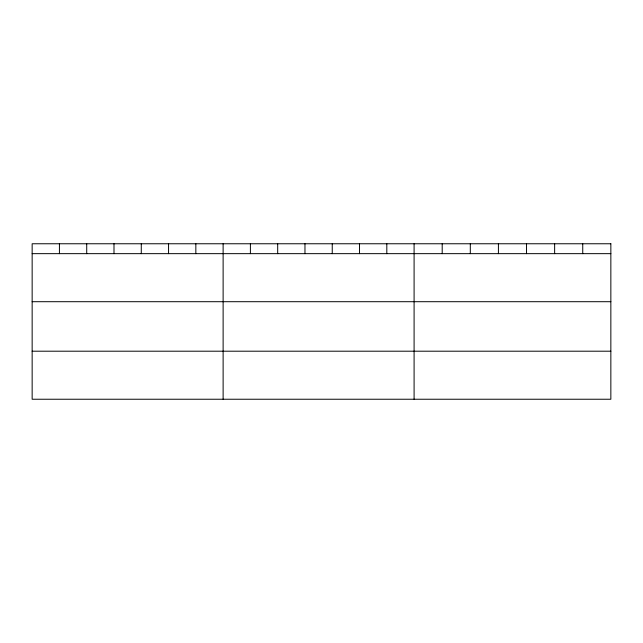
<?xml version="1.0" encoding="UTF-8"?>
<svg xmlns="http://www.w3.org/2000/svg" width="643" height="643" viewBox="0 0 643 643"><rect width="100%" height="100%" fill="white"/><g stroke="black" fill="none" stroke-linecap="round" stroke-linejoin="round"><path stroke-width="0.96" d="M32.15 253.655L610.85 253.655M32.15 301.704L610.85 301.704M32.15 351.199L610.85 351.199M582.743 243.761L582.743 253.655M554.636 243.761L554.636 253.655M526.529 243.761L526.529 253.655M498.413 243.761L498.413 253.655M470.306 243.761L470.306 253.655M442.199 243.761L442.199 253.655M414.092 243.761L414.092 399.239M386.813 243.761L386.813 253.655M359.525 243.761L359.525 253.655M332.246 243.761L332.246 253.655M304.967 243.761L304.967 253.655M277.688 243.761L277.688 253.655M250.4 243.761L250.4 253.655M223.121 243.761L223.121 399.239M195.842 243.761L195.842 253.655M168.554 243.761L168.554 253.655M141.275 243.761L141.275 253.655M113.996 243.761L113.996 253.655M86.717 243.761L86.717 253.655M59.429 243.761L59.429 253.655M610.85 243.761L32.15 243.761L32.15 399.239L610.85 399.239L610.85 243.761"/></g></svg>
